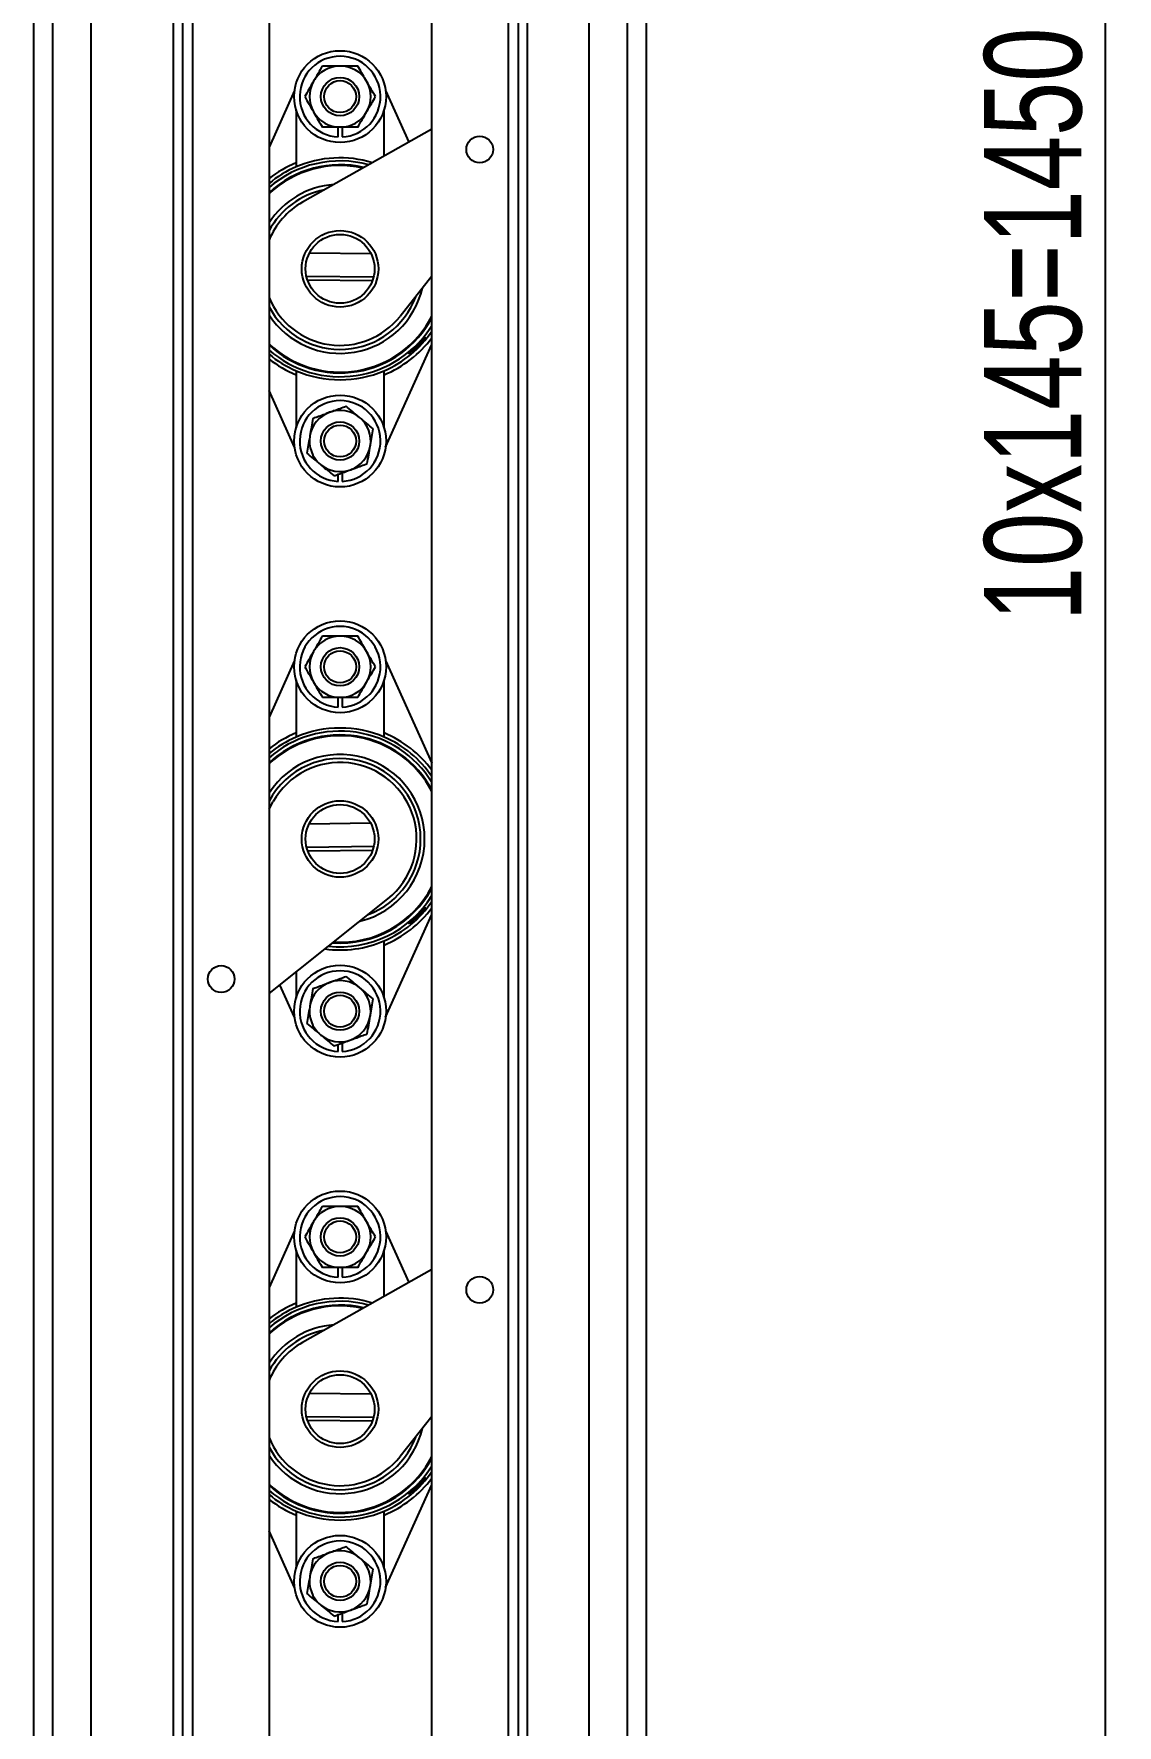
# Model space of a CAD drawing. Header units: millimetres. Extents: x -361 to 14022, y -1822 to 1455.
# Drawn here: x 3907.66 to 3931.24, y 856.5 to 893.33 of the extents above; entities that cross this region are included whole.
import ezdxf

# ---------------------------------------------------------------- set-up
doc = ezdxf.new("R2010")
doc.units = ezdxf.units.MM
doc.styles.add('SLDTEXTSTYLE0', font='TXT', dxfattribs={"width": 0.75})
doc.dimstyles.new('SLDDIMSTYLE0', dxfattribs={"dimtxt": 2.116667, "dimasz": 1.5, "dimexe": 0, "dimexo": 0.0625, "dimgap": 0.529167, "dimtad": 1, "dimdec": 1, "dimlfac": 12, "dimrnd": 1e-09, "dimzin": 4, "dimdsep": 46, "dimtxsty": 'SLDTEXTSTYLE0', "dimsah": 1, "dimcen": 0.09, "dimadec": 0, "dimazin": 1, "dimtfac": 1, "dimtdec": 1, "dimtofl": 0, "dimtmove": 0, "dimatfit": 3, "dimfxl": 1, "dimfrac": 2, "dimtolj": 1, "dimtzin": 12, "dimarcsym": 0})

# ---------------------------------------------------------------- blocks, each defined once
blk = doc.blocks.new('*D26')
at = {"color": 0, "linetype": 'Continuous', "lineweight": -2, "transparency": 16777216}
for p, q in [((3914.385, 937.883), (3930.989, 937.883)), ((3930.989, 827.633), (3930.989, 936.383)), ((3914.385, 826.133), (3930.989, 826.133))]:
    blk.add_line(p, q, dxfattribs=at)
at = {"color": 0, "linetype": 'Continuous', "transparency": 16777216}
for points in [[(3930.739, 936.383), (3931.239, 936.383), (3930.989, 937.883)], [(3930.739, 827.633), (3931.239, 827.633), (3930.989, 826.133)]]:
    blk.add_solid(points, dxfattribs=at)
at = {"layer": 'Defpoints', "color": 0, "linetype": 'Continuous', "transparency": 16777216}
for p in [(3914.323, 937.883), (3930.989, 937.883), (3914.323, 826.133)]:
    blk.add_point(p, dxfattribs=at)
at = {"color": 0, "linetype": 'Continuous', "lineweight": 18, "transparency": 16777216, "insert": (3928.344, 887.007), "char_height": 2.11667, "attachment_point": 2, "rotation": 90, "style": 'SLDTEXTSTYLE0'}
blk.add_mtext('\\A1;10x145=1450', dxfattribs=at)

msp = doc.modelspace()

# ---------------------------------------------------------------- linework, layer by layer
at = {"color": 7, "linetype": 'Continuous', "lineweight": 25}
for p, q in [((3907.656017, 814.890317), (3907.656017, 949.056984)), ((3908.072684, 814.890317), (3908.072684, 949.056984)), ((3908.906017, 814.890317), (3908.906017, 949.056984)), ((3919.739351, 949.056984), (3919.739351, 814.890317)), ((3920.572684, 949.056984), (3920.572684, 814.890317)), ((3920.989351, 949.056984), (3920.989351, 814.890317)), ((3918.196904, 941.731322), (3918.196904, 839.897989)), ((3918.405237, 839.897989), (3918.405237, 941.731322)), ((3916.321904, 839.897989), (3916.321904, 934.337289)), ((3910.692722, 923.666291), (3910.692722, 821.832957)), ((3910.901056, 821.832957), (3910.901056, 923.666291)), ((3912.776056, 922.95804), (3912.776056, 821.832957)), ((3913.331647, 892.099586), (3912.776056, 890.867636)), ((3915.313721, 892.099586), (3915.821352, 890.973982)), ((3913.364351, 891.680348), (3913.364351, 890.434683)), ((3915.281017, 890.669406), (3915.281017, 891.680348)), ((3916.321904, 891.256133), (3913.50428, 889.667893)), ((3914.278934, 891.087923), (3914.278934, 891.299334)), ((3914.366434, 891.299334), (3914.366434, 891.087923)), ((3914.997941, 888.542387), (3913.654302, 888.556245)), ((3913.589757, 888.056884), (3915.052173, 888.041802)), ((3916.321904, 888.055917), (3915.629262, 887.181288)), ((3913.613037, 887.973306), (3915.027175, 887.958722)), ((3915.313721, 884.332415), (3916.321904, 886.567929)), ((3913.364351, 885.997318), (3913.364351, 884.751653)), ((3915.281017, 884.751653), (3915.281017, 885.997318)), ((3913.331646, 884.332416), (3912.776056, 885.564366)), ((3914.278934, 883.587923), (3914.278934, 883.739237)), ((3914.366434, 883.771529), (3914.366434, 883.587923)), ((3913.331647, 879.682919), (3912.776056, 878.450969)), ((3915.313721, 879.682919), (3916.321904, 877.447406)), ((3913.364351, 879.263682), (3913.364351, 878.018017)), ((3915.281017, 878.018017), (3915.281017, 879.263682)), ((3914.278934, 878.671256), (3914.278934, 878.882667)), ((3914.366434, 878.882667), (3914.366434, 878.671256)), ((3912.776056, 876.448347), (3912.868015, 876.612794)), ((3914.989904, 876.14185), (3913.646321, 876.123422)), ((3913.593791, 875.622654), (3915.056148, 875.642712)), ((3913.619072, 875.53966), (3915.033153, 875.559055)), ((3912.776056, 872.434186), (3915.361836, 874.496283)), ((3915.313721, 871.915749), (3916.321904, 874.151262)), ((3915.281017, 872.334986), (3915.281017, 873.580651)), ((3913.331647, 871.915749), (3913.012722, 872.622921)), ((3913.364351, 872.903337), (3913.364351, 872.334986)), ((3914.278934, 871.171256), (3914.278934, 871.322571)), ((3914.366434, 871.354863), (3914.366434, 871.171256)), ((3913.331647, 867.266252), (3912.776056, 866.034302)), ((3915.313721, 867.266252), (3915.821352, 866.140648)), ((3913.364351, 866.847015), (3913.364351, 865.60135)), ((3915.281017, 865.836072), (3915.281017, 866.847015)), ((3916.321904, 866.4228), (3913.50428, 864.83456)), ((3914.278934, 866.25459), (3914.278934, 866.466001)), ((3914.366434, 866.466001), (3914.366434, 866.25459)), ((3914.997941, 863.709054), (3913.654302, 863.722911)), ((3913.589757, 863.223551), (3915.052173, 863.208468)), ((3913.613037, 863.139973), (3915.027175, 863.125388)), ((3916.321904, 863.222584), (3915.629262, 862.347955)), ((3915.313721, 859.499082), (3916.321904, 861.734595)), ((3913.364351, 861.163984), (3913.364351, 859.91832)), ((3915.281017, 859.918319), (3915.281017, 861.163984)), ((3913.331646, 859.499082), (3912.776056, 860.731032)), ((3914.278934, 858.75459), (3914.278934, 858.905904)), ((3914.366434, 858.938196), (3914.366434, 858.75459))]:
    msp.add_line(p, q, dxfattribs=at)
at = {"color": 8, "linetype": 'Continuous', "lineweight": 25}
for p, q in [((3917.98857, 839.897989), (3917.98857, 939.685915)), ((3911.109389, 921.738191), (3911.109389, 821.832957))]:
    msp.add_line(p, q, dxfattribs=at)
at = {"color": 7, "linetype": 'Continuous', "lineweight": 25}
for centre, radius in [((3914.322684, 891.966001), 1), ((3914.322684, 891.966001), 0.416667), ((3914.322684, 891.966001), 0.347667), ((3917.36357, 890.814656), 0.291667), ((3914.322684, 888.216001), 0.833333), ((3914.322684, 888.216001), 0.75), ((3914.322684, 884.466001), 1), ((3914.322684, 884.466001), 0.416667), ((3914.322684, 884.466001), 0.347667), ((3914.322684, 879.549334), 1), ((3914.322684, 879.549334), 0.416667), ((3914.322684, 879.549334), 0.347667), ((3914.322684, 875.799334), 0.833333), ((3914.322684, 875.799334), 0.75), ((3911.734389, 872.749624), 0.291667), ((3914.322684, 872.049334), 1), ((3914.322684, 872.049334), 0.416667), ((3914.322684, 872.049334), 0.347667), ((3914.322684, 867.132667), 1), ((3914.322684, 867.132667), 0.416667), ((3914.322684, 867.132667), 0.347667), ((3917.36357, 865.981322), 0.291667), ((3914.322684, 863.382667), 0.833333), ((3914.322684, 863.382667), 0.75), ((3914.322684, 859.632667), 1), ((3914.322684, 859.632667), 0.416667), ((3914.322684, 859.632667), 0.347667)]:
    msp.add_circle(centre, radius, dxfattribs=at)
for centre, radius, start, end in [((3914.322684, 891.966001), 0.879167, 272.8523899, 267.1476101), ((3914.322684, 891.966001), 0.666667, 90, 150), ((3914.322684, 891.966001), 0.666667, 30, 90), ((3914.322684, 891.966001), 0.666667, 150, 210), ((3914.322684, 891.966001), 0.666667, 330, 30), ((3914.322684, 891.966001), 0.666667, 210, 270), ((3914.322684, 891.966001), 0.666667, 270, 330), ((3914.322684, 888.216001), 2.416807, 73.0087613, 113.3613483), ((3914.322684, 888.216001), 2.25, 77.2036661, 133.4238808), ((3914.322684, 888.216001), 2.417613, 113.3530981, 129.7719525), ((3914.322684, 888.216001), 1.841365, 94.2493218, 147.1333279), ((3914.322684, 888.216001), 1.666667, 119.4091138, 158.1216161), ((3914.322684, 888.216001), 1.841365, 212.8666721, 346.7831949), ((3914.322684, 888.216001), 1.666667, 201.8783839, 321.6234029), ((3914.322684, 888.216001), 2.25, 226.5761192, 332.6906264), ((3914.841889, 887.700738), 1.646284, 306.3296583, 323.7779385), ((3914.322684, 888.216001), 2.417613, 230.2280475, 246.6469019), ((3914.322684, 888.216001), 2.416807, 246.6386517, 293.3613483), ((3914.322684, 884.466001), 0.879167, 272.8523899, 267.1476101), ((3914.322684, 884.466001), 0.666667, 50.2565807, 110.2565807), ((3914.322684, 884.466001), 0.666667, 110.2565807, 170.2565807), ((3914.322684, 884.466001), 0.666667, 350.2565807, 50.2565807), ((3914.322684, 884.466001), 0.666667, 170.2565807, 230.2565807), ((3914.322684, 884.466001), 0.666667, 290.2565807, 350.2565807), ((3914.322684, 884.466001), 0.666667, 230.2565807, 290.2565807), ((3914.322684, 879.549334), 0.879167, 272.8523899, 267.1476101), ((3914.322684, 879.549334), 0.666667, 90, 150), ((3914.322684, 879.549334), 0.666667, 30, 90), ((3914.322684, 879.549334), 0.666667, 150, 210), ((3914.322684, 879.549334), 0.666667, 330, 30), ((3914.322684, 879.549334), 0.666667, 210, 270), ((3914.322684, 879.549334), 0.666667, 270, 330), ((3914.322684, 875.799334), 2.416807, 66.6386517, 113.3613483), ((3914.322684, 875.799334), 2.25, 27.3093736, 133.4238808), ((3914.322684, 875.799334), 2.417613, 113.3530981, 129.7719525), ((3914.322684, 875.799334), 1.841365, 0, 147.1333279), ((3914.322684, 875.799334), 1.666667, 308.5715222, 150.7858113), ((3914.322684, 875.799334), 1.841365, 283.4117302, 0), ((3914.322684, 875.799334), 2.25, 266.3660745, 332.6906264), ((3914.841889, 875.284071), 1.646284, 306.3296583, 323.7779385), ((3914.322684, 875.799334), 2.416807, 262.1711697, 293.3613483), ((3914.322684, 872.049334), 0.879167, 272.8523899, 267.1476101), ((3914.322684, 872.049334), 0.666667, 110.2565807, 170.2565807), ((3914.322684, 872.049334), 0.666667, 50.2565807, 110.2565807), ((3914.322684, 872.049334), 0.666667, 350.2565807, 50.2565807), ((3914.322684, 872.049334), 0.666667, 170.2565807, 230.2565807), ((3914.322684, 872.049334), 0.666667, 290.2565807, 350.2565807), ((3914.322684, 872.049334), 0.666667, 230.2565807, 290.2565807), ((3914.322684, 867.132667), 0.879167, 272.8523899, 267.1476101), ((3914.322684, 867.132667), 0.666667, 90, 150), ((3914.322684, 867.132667), 0.666667, 30, 90), ((3914.322684, 867.132667), 0.666667, 150, 210), ((3914.322684, 867.132667), 0.666667, 330, 30), ((3914.322684, 867.132667), 0.666667, 210, 270), ((3914.322684, 867.132667), 0.666667, 270, 330), ((3914.322684, 863.382667), 2.25, 77.2036661, 133.4238808), ((3914.322684, 863.382667), 2.417613, 113.3530981, 129.7719525), ((3914.322684, 863.382667), 2.416807, 73.0087613, 113.3613483), ((3914.322684, 863.382667), 1.841365, 94.2493218, 147.1333279), ((3914.322684, 863.382667), 1.666667, 119.4091138, 158.1216161), ((3914.322684, 863.382667), 1.841365, 212.8666721, 346.7831949), ((3914.322684, 863.382667), 1.666667, 201.8783839, 321.6234029), ((3914.322684, 863.382667), 2.25, 226.5761192, 332.6906264), ((3914.841889, 862.867404), 1.646284, 306.3296583, 323.7779385), ((3914.322684, 863.382667), 2.417613, 230.2280475, 246.6469019), ((3914.322684, 863.382667), 2.416807, 246.6386517, 293.3613483), ((3914.322684, 859.632667), 0.879167, 272.8523899, 267.1476101), ((3914.322684, 859.632667), 0.666667, 110.2565807, 170.2565807), ((3914.322684, 859.632667), 0.666667, 50.2565807, 110.2565807), ((3914.322684, 859.632667), 0.666667, 350.2565807, 50.2565807), ((3914.322684, 859.632667), 0.666667, 170.2565807, 230.2565807), ((3914.322684, 859.632667), 0.666667, 290.2565807, 350.2565807), ((3914.322684, 859.632667), 0.666667, 230.2565807, 290.2565807)]:
    msp.add_arc(centre, radius, start, end, dxfattribs=at)
at = {"color": 8, "linetype": 'Continuous', "lineweight": 25}
for centre, radius, start, end in [((3914.322684, 888.216001), 2.349257, 74.5988259, 131.1739907), ((3914.322684, 888.216001), 2.5, 112.5403105, 128.2177089), ((3914.322684, 888.216001), 2.26687, 76.7356148, 133.0216588), ((3914.322684, 888.216001), 1.753865, 101.2660902, 151.8651138), ((3914.322684, 888.216001), 1.753865, 208.1348862, 339.7664266), ((3914.322684, 888.216001), 2.26687, 226.9783412, 331.8760274), ((3914.322684, 888.216001), 2.349257, 228.8260093, 328.3207117), ((3914.322684, 888.216001), 2.417613, 293.3530981, 325.7856299), ((3914.322684, 888.216001), 2.5, 292.5403105, 323.1003157), ((3914.322684, 888.216001), 2.5, 231.7822911, 247.4596895), ((3914.322684, 875.799334), 2.349257, 31.6792883, 131.1739907), ((3914.322684, 875.799334), 2.5, 112.5403105, 128.2177089), ((3914.322684, 875.799334), 2.5, 36.8996843, 67.4596895), ((3914.322684, 875.799334), 2.26687, 28.1239726, 133.0216588), ((3914.322684, 875.799334), 2.417613, 34.2143701, 66.6469019), ((3914.322684, 875.799334), 1.753865, 0, 151.8651138), ((3914.322684, 875.799334), 1.753865, 290.4284986, 0), ((3914.322684, 875.799334), 2.349257, 263.7612343, 328.3207117), ((3914.322684, 875.799334), 2.26687, 265.8980232, 331.8760274), ((3914.322684, 875.799334), 2.417613, 293.3530981, 325.7856299), ((3914.322684, 875.799334), 2.5, 292.5403105, 323.1003157), ((3914.322684, 863.382667), 2.349257, 74.5988259, 131.1739907), ((3914.322684, 863.382667), 2.5, 112.5403105, 128.2177089), ((3914.322684, 863.382667), 2.26687, 76.7356148, 133.0216588), ((3914.322684, 863.382667), 1.753865, 101.2660902, 151.8651138), ((3914.322684, 863.382667), 1.753865, 208.1348862, 339.7664266), ((3914.322684, 863.382667), 2.26687, 226.9783412, 331.8760274), ((3914.322684, 863.382667), 2.349257, 228.8260093, 328.3207117), ((3914.322684, 863.382667), 2.417613, 293.3530981, 325.7856299), ((3914.322684, 863.382667), 2.5, 292.5403105, 323.1003157), ((3914.322684, 863.382667), 2.5, 231.7822911, 247.4596895)]:
    msp.add_arc(centre, radius, start, end, dxfattribs=at)
at = {"color": 7, "linetype": 'Continuous', "lineweight": 25}
for points, knots in [([(3913.937784, 892.632667), (3913.906529, 892.578532), (3913.843446, 892.46927), (3913.778235, 892.356321), (3913.745334, 892.299334)], [0, 0, 0, 0, 0.495457963, 1, 1, 1, 1]), ([(3914.322684, 892.632667), (3914.287686, 892.632667), (3914.157403, 892.632667), (3914.030556, 892.632667), (3913.937784, 892.632667)], [0, 0, 0, 0, 0.268633605, 1, 1, 1, 1]), ([(3914.707584, 892.632667), (3914.675271, 892.632667), (3914.549808, 892.632667), (3914.41946, 892.632667), (3914.322684, 892.632667)], [0, 0, 0, 0, 0.257551345, 1, 1, 1, 1]), ([(3914.900034, 892.299334), (3914.895473, 892.307234), (3914.860928, 892.367068), (3914.795794, 892.479882), (3914.737167, 892.581429), (3914.707584, 892.632667)], [0, 0, 0, 0, 0.070085768, 0.530782234, 1, 1, 1, 1]), ([(3913.745334, 892.299334), (3913.740772, 892.291433), (3913.706227, 892.2316), (3913.641094, 892.118785), (3913.582466, 892.017239), (3913.552883, 891.966001)], [0, 0, 0, 0, 0.070085768, 0.530782234, 1, 1, 1, 1]), ([(3915.092484, 891.966001), (3915.061229, 892.020135), (3914.998147, 892.129397), (3914.932936, 892.242346), (3914.900034, 892.299334)], [0, 0, 0, 0, 0.4954579635, 1, 1, 1, 1]), ([(3913.552883, 891.966001), (3913.584138, 891.911866), (3913.647221, 891.802604), (3913.712432, 891.689655), (3913.745334, 891.632667)], [0, 0, 0, 0, 0.495457963, 1, 1, 1, 1]), ([(3914.900034, 891.632667), (3914.904596, 891.640568), (3914.939141, 891.700402), (3915.004274, 891.813216), (3915.062902, 891.914762), (3915.092484, 891.966001)], [0, 0, 0, 0, 0.070085768, 0.530782234, 1, 1, 1, 1]), ([(3913.745334, 891.632667), (3913.749895, 891.624767), (3913.78444, 891.564933), (3913.849573, 891.452119), (3913.908201, 891.350572), (3913.937784, 891.299334)], [0, 0, 0, 0, 0.070085768, 0.530782234, 1, 1, 1, 1]), ([(3914.707584, 891.299334), (3914.738839, 891.353469), (3914.801921, 891.462731), (3914.867132, 891.57568), (3914.900034, 891.632667)], [0, 0, 0, 0, 0.495457963, 1, 1, 1, 1]), ([(3914.322684, 891.299334), (3914.287686, 891.299334), (3914.157403, 891.299334), (3914.030556, 891.299334), (3913.937784, 891.299334)], [0, 0, 0, 0, 0.268633605, 1, 1, 1, 1]), ([(3914.707584, 891.299334), (3914.675271, 891.299334), (3914.549808, 891.299334), (3914.41946, 891.299334), (3914.322684, 891.299334)], [0, 0, 0, 0, 0.257551345, 1, 1, 1, 1]), ([(3916.013893, 886.53169), (3916.033344, 886.551874), (3916.072243, 886.592239), (3916.120165, 886.649808), (3916.154363, 886.696017), (3916.171666, 886.724828), (3916.17092, 886.732043), (3916.152446, 886.71689), (3916.117783, 886.681692), (3916.069623, 886.631227), (3916.01234, 886.572181), (3915.952015, 886.511985), (3915.895548, 886.457256), (3915.849822, 886.41316), (3915.821069, 886.38359), (3915.813626, 886.371116), (3915.828583, 886.376752), (3915.863774, 886.400111), (3915.914392, 886.439626), (3915.967419, 886.486025), (3916.000676, 886.518704), (3916.013893, 886.53169)], [0, 0, 0, 0, 0.0534961376, 0.1069855033, 0.1606505693, 0.2144303145, 0.2680094579, 0.3213818555, 0.3748690069, 0.4286203894, 0.4823738442, 0.5358583155, 0.5892182163, 0.642787635, 0.69657985, 0.7502655239, 0.8036848538, 0.8570926201, 0.9107520293, 0.9645324447, 1, 1, 1, 1]), ([(3914.091867, 885.091435), (3914.124701, 885.103552), (3914.246925, 885.148659), (3914.365928, 885.192577), (3914.452962, 885.224697)], [0, 0, 0, 0, 0.268633605, 1, 1, 1, 1]), ([(3914.748918, 884.978611), (3914.741903, 884.984443), (3914.688779, 885.028616), (3914.588615, 885.111902), (3914.498455, 885.18687), (3914.452962, 885.224697)], [0, 0, 0, 0, 0.070085768, 0.530782234, 1, 1, 1, 1]), ([(3913.730773, 884.958173), (3913.720194, 884.896565), (3913.698842, 884.77222), (3913.67677, 884.643679), (3913.665634, 884.578825)], [0, 0, 0, 0, 0.495457963, 1, 1, 1, 1]), ([(3913.730773, 884.958173), (3913.761087, 884.96936), (3913.87879, 885.012799), (3914.001076, 885.057928), (3914.091867, 885.091435)], [0, 0, 0, 0, 0.257551345, 1, 1, 1, 1]), ([(3915.044873, 884.732525), (3914.996809, 884.77249), (3914.899799, 884.853154), (3914.799515, 884.936539), (3914.748918, 884.978611)], [0, 0, 0, 0, 0.495457963, 1, 1, 1, 1]), ([(3913.665634, 884.578825), (3913.66409, 884.569833), (3913.652397, 884.50174), (3913.630351, 884.373353), (3913.610507, 884.257788), (3913.600494, 884.199477)], [0, 0, 0, 0, 0.070085768, 0.530782234, 1, 1, 1, 1]), ([(3914.979734, 884.353176), (3914.981278, 884.362168), (3914.992971, 884.430261), (3915.015016, 884.558648), (3915.03486, 884.674213), (3915.044873, 884.732525)], [0, 0, 0, 0, 0.070085768, 0.530782234, 1, 1, 1, 1]), ([(3913.600494, 884.199477), (3913.648559, 884.159511), (3913.745569, 884.078847), (3913.845853, 883.995462), (3913.89645, 883.95339)], [0, 0, 0, 0, 0.495457963, 1, 1, 1, 1]), ([(3914.914595, 883.973828), (3914.925174, 884.035436), (3914.946526, 884.159781), (3914.968598, 884.288322), (3914.979734, 884.353176)], [0, 0, 0, 0, 0.495457963, 1, 1, 1, 1]), ([(3913.89645, 883.95339), (3913.903465, 883.947558), (3913.956589, 883.903385), (3914.056753, 883.820099), (3914.146913, 883.745131), (3914.192406, 883.707304)], [0, 0, 0, 0, 0.070085768, 0.530782234, 1, 1, 1, 1]), ([(3914.192406, 883.707304), (3914.22272, 883.718492), (3914.340423, 883.76193), (3914.462709, 883.80706), (3914.5535, 883.840566)], [0, 0, 0, 0, 0.257551345, 1, 1, 1, 1]), ([(3914.5535, 883.840566), (3914.586334, 883.852683), (3914.708559, 883.89779), (3914.827561, 883.941708), (3914.914595, 883.973828)], [0, 0, 0, 0, 0.268633605, 1, 1, 1, 1]), ([(3913.937784, 880.216001), (3913.906529, 880.161866), (3913.843446, 880.052604), (3913.778235, 879.939655), (3913.745334, 879.882667)], [0, 0, 0, 0, 0.495457963, 1, 1, 1, 1]), ([(3914.322684, 880.216001), (3914.287686, 880.216001), (3914.157403, 880.216001), (3914.030556, 880.216001), (3913.937784, 880.216001)], [0, 0, 0, 0, 0.268633605, 1, 1, 1, 1]), ([(3914.707584, 880.216001), (3914.675271, 880.216001), (3914.549808, 880.216001), (3914.41946, 880.216001), (3914.322684, 880.216001)], [0, 0, 0, 0, 0.257551345, 1, 1, 1, 1]), ([(3914.900034, 879.882667), (3914.895473, 879.890568), (3914.860928, 879.950402), (3914.795794, 880.063216), (3914.737167, 880.164762), (3914.707584, 880.216001)], [0, 0, 0, 0, 0.070085768, 0.530782234, 1, 1, 1, 1]), ([(3913.745334, 879.882667), (3913.740772, 879.874767), (3913.706227, 879.814933), (3913.641094, 879.702119), (3913.582466, 879.600572), (3913.552883, 879.549334)], [0, 0, 0, 0, 0.070085768, 0.530782234, 1, 1, 1, 1]), ([(3915.092484, 879.549334), (3915.061229, 879.603469), (3914.998147, 879.712731), (3914.932936, 879.82568), (3914.900034, 879.882667)], [0, 0, 0, 0, 0.4954579635, 1, 1, 1, 1]), ([(3913.552883, 879.549334), (3913.584138, 879.495199), (3913.647221, 879.385937), (3913.712432, 879.272988), (3913.745334, 879.216001)], [0, 0, 0, 0, 0.495457963, 1, 1, 1, 1]), ([(3913.745334, 879.216001), (3913.749895, 879.2081), (3913.78444, 879.148266), (3913.849573, 879.035452), (3913.908201, 878.933906), (3913.937784, 878.882667)], [0, 0, 0, 0, 0.070085768, 0.530782234, 1, 1, 1, 1]), ([(3914.707584, 878.882667), (3914.738839, 878.936802), (3914.801921, 879.046064), (3914.867132, 879.159013), (3914.900034, 879.216001)], [0, 0, 0, 0, 0.495457963, 1, 1, 1, 1]), ([(3914.900034, 879.216001), (3914.904596, 879.223901), (3914.939141, 879.283735), (3915.004274, 879.396549), (3915.062902, 879.498095), (3915.092484, 879.549334)], [0, 0, 0, 0, 0.070085768, 0.530782234, 1, 1, 1, 1]), ([(3914.322684, 878.882667), (3914.287686, 878.882667), (3914.157403, 878.882667), (3914.030556, 878.882667), (3913.937784, 878.882667)], [0, 0, 0, 0, 0.268633605, 1, 1, 1, 1]), ([(3914.707584, 878.882667), (3914.675271, 878.882667), (3914.549808, 878.882667), (3914.41946, 878.882667), (3914.322684, 878.882667)], [0, 0, 0, 0, 0.257551345, 1, 1, 1, 1]), ([(3916.013893, 874.115023), (3916.033344, 874.135207), (3916.072243, 874.175573), (3916.120165, 874.233142), (3916.154363, 874.27935), (3916.171666, 874.308162), (3916.17092, 874.315377), (3916.152446, 874.300223), (3916.117783, 874.265025), (3916.069623, 874.214561), (3916.01234, 874.155515), (3915.952015, 874.095319), (3915.895548, 874.04059), (3915.849822, 873.996493), (3915.821069, 873.966923), (3915.813626, 873.954449), (3915.828583, 873.960086), (3915.863774, 873.983444), (3915.914392, 874.022959), (3915.967419, 874.069359), (3916.000676, 874.102037), (3916.013893, 874.115023)], [0, 0, 0, 0, 0.0534961376, 0.1069855033, 0.1606505693, 0.2144303145, 0.2680094579, 0.3213818555, 0.3748690069, 0.4286203894, 0.4823738442, 0.5358583155, 0.5892182163, 0.642787635, 0.69657985, 0.7502655239, 0.8036848538, 0.8570926201, 0.9107520293, 0.9645324447, 1, 1, 1, 1]), ([(3913.730773, 872.541506), (3913.761087, 872.552694), (3913.87879, 872.596132), (3914.001076, 872.641262), (3914.091867, 872.674768)], [0, 0, 0, 0, 0.257551345, 1, 1, 1, 1]), ([(3914.091867, 872.674768), (3914.124701, 872.686885), (3914.246925, 872.731992), (3914.365928, 872.77591), (3914.452962, 872.80803)], [0, 0, 0, 0, 0.268633605, 1, 1, 1, 1]), ([(3914.748918, 872.561944), (3914.741903, 872.567777), (3914.688779, 872.61195), (3914.588615, 872.695235), (3914.498455, 872.770203), (3914.452962, 872.80803)], [0, 0, 0, 0, 0.070085768, 0.530782234, 1, 1, 1, 1]), ([(3913.730773, 872.541506), (3913.720194, 872.479898), (3913.698842, 872.355553), (3913.67677, 872.227012), (3913.665634, 872.162158)], [0, 0, 0, 0, 0.495457963, 1, 1, 1, 1]), ([(3915.044873, 872.315858), (3914.996809, 872.355823), (3914.899799, 872.436487), (3914.799515, 872.519873), (3914.748918, 872.561944)], [0, 0, 0, 0, 0.495457963, 1, 1, 1, 1]), ([(3914.979734, 871.93651), (3914.981278, 871.945501), (3914.992971, 872.013594), (3915.015016, 872.141982), (3915.03486, 872.257546), (3915.044873, 872.315858)], [0, 0, 0, 0, 0.070085768, 0.530782234, 1, 1, 1, 1]), ([(3913.665634, 872.162158), (3913.66409, 872.153167), (3913.652397, 872.085073), (3913.630351, 871.956686), (3913.610507, 871.841122), (3913.600494, 871.78281)], [0, 0, 0, 0, 0.070085768, 0.530782234, 1, 1, 1, 1]), ([(3914.914595, 871.557161), (3914.925174, 871.618769), (3914.946526, 871.743114), (3914.968598, 871.871655), (3914.979734, 871.93651)], [0, 0, 0, 0, 0.495457963, 1, 1, 1, 1]), ([(3913.600494, 871.78281), (3913.648559, 871.742844), (3913.745569, 871.662181), (3913.845853, 871.578795), (3913.89645, 871.536724)], [0, 0, 0, 0, 0.495457963, 1, 1, 1, 1]), ([(3913.89645, 871.536724), (3913.903465, 871.530891), (3913.956589, 871.486718), (3914.056753, 871.403432), (3914.146913, 871.328465), (3914.192406, 871.290637)], [0, 0, 0, 0, 0.070085768, 0.530782234, 1, 1, 1, 1]), ([(3914.5535, 871.423899), (3914.586334, 871.436017), (3914.708559, 871.481124), (3914.827561, 871.525041), (3914.914595, 871.557161)], [0, 0, 0, 0, 0.268633605, 1, 1, 1, 1]), ([(3914.192406, 871.290637), (3914.22272, 871.301825), (3914.340423, 871.345263), (3914.462709, 871.390393), (3914.5535, 871.423899)], [0, 0, 0, 0, 0.257551345, 1, 1, 1, 1]), ([(3913.937784, 867.799334), (3913.906529, 867.745199), (3913.843446, 867.635937), (3913.778235, 867.522988), (3913.745334, 867.466001)], [0, 0, 0, 0, 0.495457963, 1, 1, 1, 1]), ([(3914.322684, 867.799334), (3914.287686, 867.799334), (3914.157403, 867.799334), (3914.030556, 867.799334), (3913.937784, 867.799334)], [0, 0, 0, 0, 0.268633605, 1, 1, 1, 1]), ([(3914.707584, 867.799334), (3914.675271, 867.799334), (3914.549808, 867.799334), (3914.41946, 867.799334), (3914.322684, 867.799334)], [0, 0, 0, 0, 0.257551345, 1, 1, 1, 1]), ([(3914.900034, 867.466001), (3914.895473, 867.473901), (3914.860928, 867.533735), (3914.795794, 867.646549), (3914.737167, 867.748095), (3914.707584, 867.799334)], [0, 0, 0, 0, 0.070085768, 0.530782234, 1, 1, 1, 1]), ([(3913.745334, 867.466001), (3913.740772, 867.4581), (3913.706227, 867.398266), (3913.641094, 867.285452), (3913.582466, 867.183906), (3913.552883, 867.132667)], [0, 0, 0, 0, 0.070085768, 0.530782234, 1, 1, 1, 1]), ([(3915.092484, 867.132667), (3915.061229, 867.186802), (3914.998147, 867.296064), (3914.932936, 867.409013), (3914.900034, 867.466001)], [0, 0, 0, 0, 0.4954579635, 1, 1, 1, 1]), ([(3913.552883, 867.132667), (3913.584138, 867.078532), (3913.647221, 866.96927), (3913.712432, 866.856321), (3913.745334, 866.799334)], [0, 0, 0, 0, 0.495457963, 1, 1, 1, 1]), ([(3914.900034, 866.799334), (3914.904596, 866.807234), (3914.939141, 866.867068), (3915.004274, 866.979882), (3915.062902, 867.081429), (3915.092484, 867.132667)], [0, 0, 0, 0, 0.070085768, 0.530782234, 1, 1, 1, 1]), ([(3913.745334, 866.799334), (3913.749895, 866.791433), (3913.78444, 866.7316), (3913.849573, 866.618785), (3913.908201, 866.517239), (3913.937784, 866.466001)], [0, 0, 0, 0, 0.070085768, 0.530782234, 1, 1, 1, 1]), ([(3914.707584, 866.466001), (3914.738839, 866.520135), (3914.801921, 866.629397), (3914.867132, 866.742346), (3914.900034, 866.799334)], [0, 0, 0, 0, 0.495457963, 1, 1, 1, 1]), ([(3914.322684, 866.466001), (3914.287686, 866.466001), (3914.157403, 866.466001), (3914.030556, 866.466001), (3913.937784, 866.466001)], [0, 0, 0, 0, 0.268633605, 1, 1, 1, 1]), ([(3914.707584, 866.466001), (3914.675271, 866.466001), (3914.549808, 866.466001), (3914.41946, 866.466001), (3914.322684, 866.466001)], [0, 0, 0, 0, 0.257551345, 1, 1, 1, 1]), ([(3916.013893, 861.698357), (3916.033344, 861.718541), (3916.072243, 861.758906), (3916.120165, 861.816475), (3916.154363, 861.862684), (3916.171666, 861.891495), (3916.17092, 861.89871), (3916.152446, 861.883556), (3916.117783, 861.848358), (3916.069623, 861.797894), (3916.01234, 861.738848), (3915.952015, 861.678652), (3915.895548, 861.623923), (3915.849822, 861.579826), (3915.821069, 861.550256), (3915.813626, 861.537783), (3915.828583, 861.543419), (3915.863774, 861.566778), (3915.914392, 861.606293), (3915.967419, 861.652692), (3916.000676, 861.68537), (3916.013893, 861.698357)], [0, 0, 0, 0, 0.0534961376, 0.1069855033, 0.1606505693, 0.2144303145, 0.2680094579, 0.3213818555, 0.3748690069, 0.4286203894, 0.4823738442, 0.5358583155, 0.5892182163, 0.642787635, 0.69657985, 0.7502655239, 0.8036848538, 0.8570926201, 0.9107520293, 0.9645324447, 1, 1, 1, 1]), ([(3913.730773, 860.12484), (3913.720194, 860.063232), (3913.698842, 859.938887), (3913.67677, 859.810346), (3913.665634, 859.745491)], [0, 0, 0, 0, 0.495457963, 1, 1, 1, 1]), ([(3913.730773, 860.12484), (3913.761087, 860.136027), (3913.87879, 860.179465), (3914.001076, 860.224595), (3914.091867, 860.258102)], [0, 0, 0, 0, 0.257551345, 1, 1, 1, 1]), ([(3914.091867, 860.258102), (3914.124701, 860.270219), (3914.246925, 860.315326), (3914.365928, 860.359244), (3914.452962, 860.391364)], [0, 0, 0, 0, 0.268633605, 1, 1, 1, 1]), ([(3914.748918, 860.145277), (3914.741903, 860.15111), (3914.688779, 860.195283), (3914.588615, 860.278569), (3914.498455, 860.353536), (3914.452962, 860.391364)], [0, 0, 0, 0, 0.070085768, 0.530782234, 1, 1, 1, 1]), ([(3915.044873, 859.899191), (3914.996809, 859.939157), (3914.899799, 860.01982), (3914.799515, 860.103206), (3914.748918, 860.145277)], [0, 0, 0, 0, 0.495457963, 1, 1, 1, 1]), ([(3913.665634, 859.745491), (3913.66409, 859.7365), (3913.652397, 859.668407), (3913.630351, 859.540019), (3913.610507, 859.424455), (3913.600494, 859.366143)], [0, 0, 0, 0, 0.070085768, 0.530782234, 1, 1, 1, 1]), ([(3914.979734, 859.519843), (3914.981278, 859.528834), (3914.992971, 859.596928), (3915.015016, 859.725315), (3915.03486, 859.840879), (3915.044873, 859.899191)], [0, 0, 0, 0, 0.070085768, 0.530782234, 1, 1, 1, 1]), ([(3913.600494, 859.366143), (3913.648559, 859.326178), (3913.745569, 859.245514), (3913.845853, 859.162129), (3913.89645, 859.120057)], [0, 0, 0, 0, 0.495457963, 1, 1, 1, 1]), ([(3914.914595, 859.140495), (3914.925174, 859.202103), (3914.946526, 859.326448), (3914.968598, 859.454989), (3914.979734, 859.519843)], [0, 0, 0, 0, 0.495457963, 1, 1, 1, 1]), ([(3913.89645, 859.120057), (3913.903465, 859.114224), (3913.956589, 859.070052), (3914.056753, 858.986766), (3914.146913, 858.911798), (3914.192406, 858.873971)], [0, 0, 0, 0, 0.070085768, 0.530782234, 1, 1, 1, 1]), ([(3914.192406, 858.873971), (3914.22272, 858.885158), (3914.340423, 858.928597), (3914.462709, 858.973726), (3914.5535, 859.007233)], [0, 0, 0, 0, 0.257551345, 1, 1, 1, 1]), ([(3914.5535, 859.007233), (3914.586334, 859.01935), (3914.708559, 859.064457), (3914.827561, 859.108375), (3914.914595, 859.140495)], [0, 0, 0, 0, 0.268633605, 1, 1, 1, 1])]:
    msp.add_open_spline(points, degree=3, knots=knots, dxfattribs=at)

# ---------------------------------------------------------------- dimensions: what is measured, and where the dimension line sits
at = {"color": 7, "linetype": 'Continuous', "lineweight": 18}
dim = msp.add_linear_dim(base=(3930.989351, 937.882667), p1=(3914.322684, 826.132667), p2=(3914.322684, 937.882667), angle=90, text='10x145=1450', dimstyle='SLDDIMSTYLE0', dxfattribs=at)
dim.commit()
dim.dimension.update_dxf_attribs({"geometry": '*D26', "text_midpoint": (3930.989351, 887.007172), "dimtype": 160})

doc.saveas('drawing.dxf')
